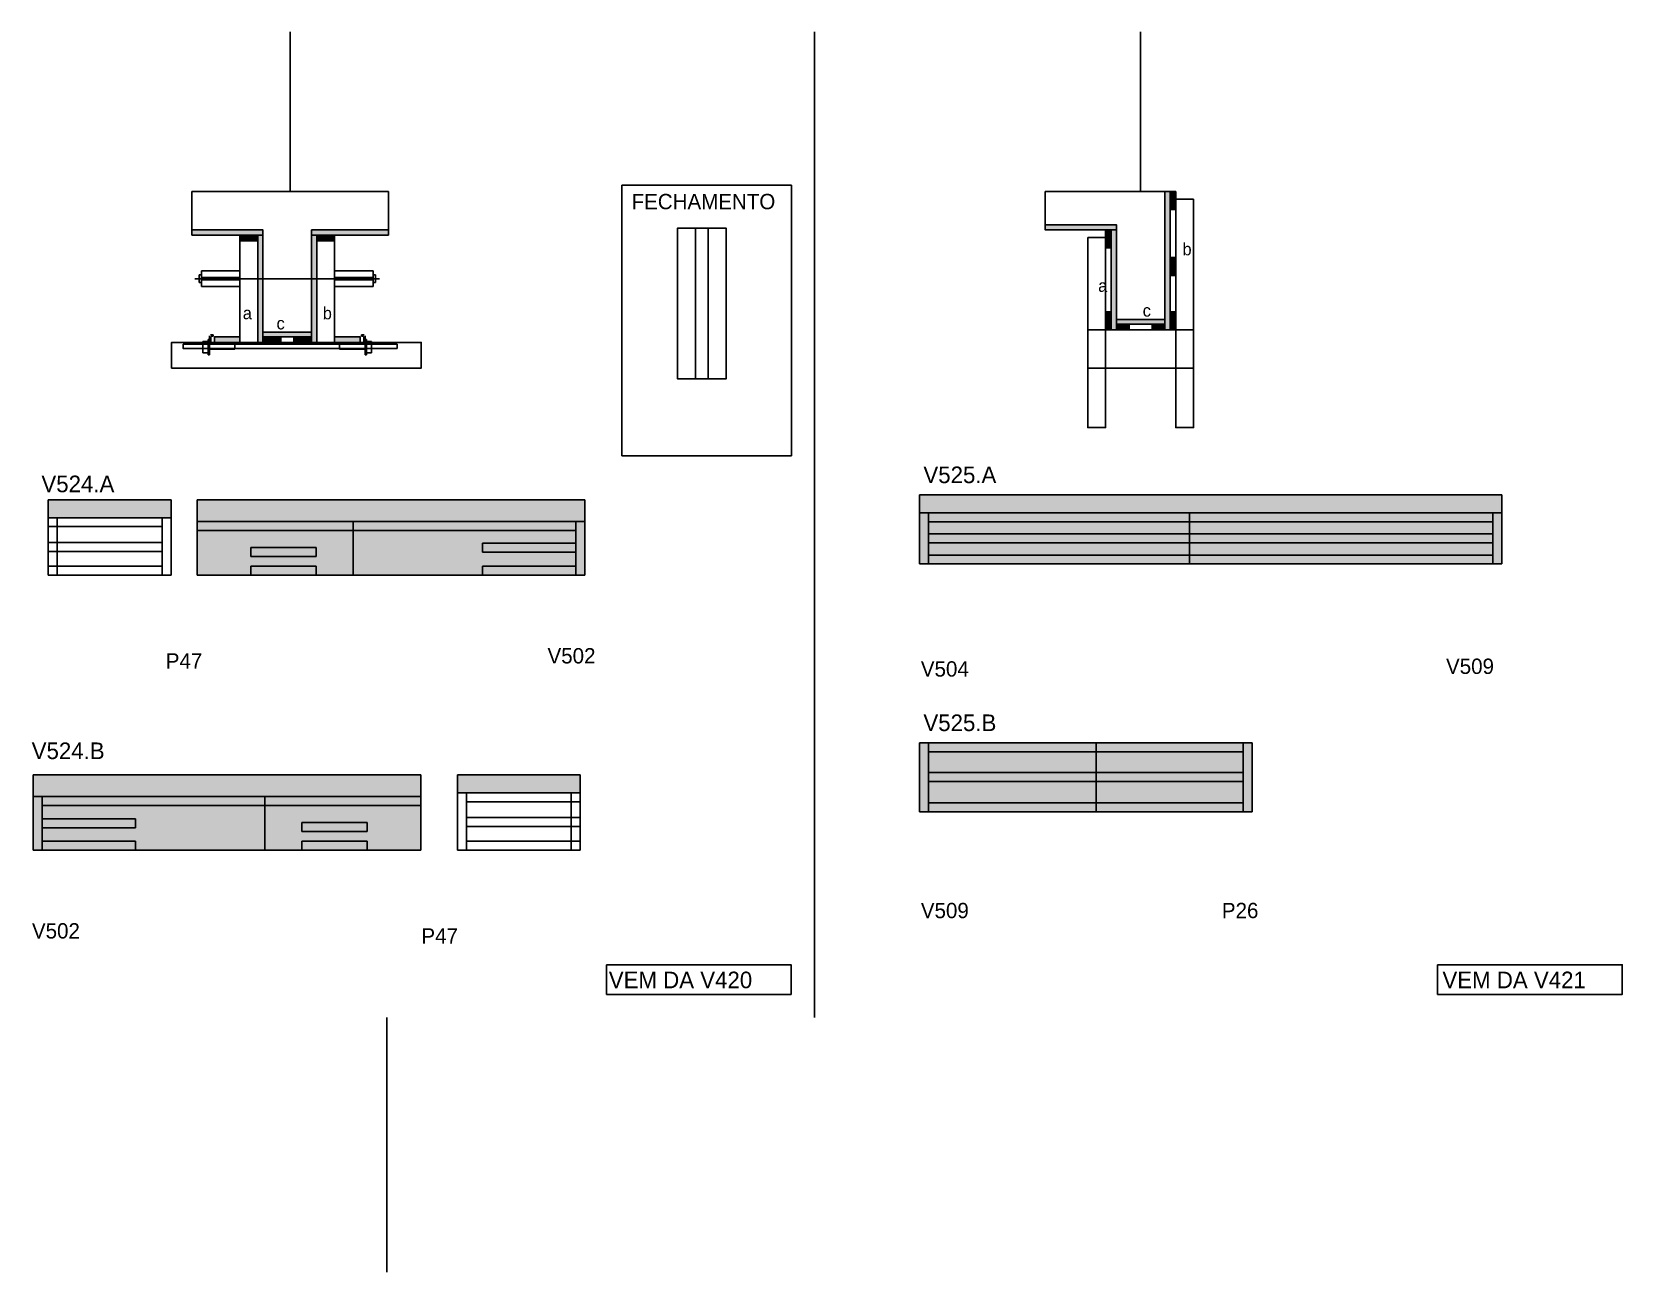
# Model space of a CAD drawing. Header units: metres. Extents: x 3466 to 4709, y 3805 to 4775.
import ezdxf

# ---------------------------------------------------------------- set-up
doc = ezdxf.new("R2010")
doc.units = ezdxf.units.M
for name, color, linetype in [('5', 7, 'Continuous'), ('barrote', 7, 'Continuous'), ('CONCRETO', 7, 'Continuous'), ('COTA', 7, 'Continuous'), ('Cotas', 7, 'Continuous'), ('detalhes', 7, 'Continuous'), ('Hachura', 7, 'Continuous'), ('Madeira', 7, 'Continuous'), ('Painéis', 7, 'Continuous'), ('presilha', 7, 'Continuous'), ('REAPROVEITAMENTO', 7, 'Continuous'), ('SARR_2.2x7', 7, 'Continuous'), ('SARR_3.5x7', 7, 'Continuous'), ('SCO-___-LAJ', 7, 'Continuous'), ('TENSOR', 7, 'Continuous'), ('TEXTO PILAR', 7, 'Continuous'), ('Texto Seção', 7, 'Continuous')]:
    doc.layers.add(name, color=color, linetype=linetype)

msp = doc.modelspace()

# ---------------------------------------------------------------- hatches: boundary and pattern name
at = {"layer": 'COTA'}
h = msp.add_hatch(color=7, dxfattribs=at)
h.dxf.hatch_style = 1
h.paths.add_polyline_path([(3478.7, 4394.9), (3574.7, 4394.9), (3574.7, 4394.9), (3574.7, 4408.9), (3574.7, 4408.9), (3478.7, 4408.9), (3478.7, 4408.9), (3478.7, 4394.9)])
h = msp.add_hatch(color=7, dxfattribs=at)
h.dxf.hatch_style = 1
h.paths.add_polyline_path([(3898.2, 4391.9), (3898.2, 4408.9), (3898.2, 4408.9), (3595.2, 4408.9), (3595.2, 4408.9), (3595.2, 4391.9), (3595.2, 4391.9), (3898.2, 4391.9)])
h = msp.add_hatch(color=7, dxfattribs=at)
h.dxf.hatch_style = 1
h.paths.add_polyline_path([(4614.8, 4398.7), (4614.8, 4412.7), (4614.8, 4412.7), (4159.8, 4412.7), (4159.8, 4412.7), (4159.8, 4398.7), (4159.8, 4398.7), (4614.8, 4398.7), (4614.8, 4398.7)])
h = msp.add_hatch(color=7, dxfattribs=at)
h.dxf.hatch_style = 1
h.paths.add_polyline_path([(3467, 4176.8), (3467, 4193.8), (3467, 4193.8), (3770, 4193.8), (3770, 4193.8), (3770, 4176.8), (3770, 4176.8), (3467, 4176.8)])
h = msp.add_hatch(color=7, dxfattribs=at)
h.dxf.hatch_style = 1
h.paths.add_polyline_path([(3894.6, 4179.8), (3798.6, 4179.8), (3798.6, 4179.8), (3798.6, 4193.8), (3798.6, 4193.8), (3894.6, 4193.8), (3894.6, 4193.8), (3894.6, 4179.8), (3894.6, 4179.8)])
at = {"layer": 'Hachura'}
h = msp.add_hatch(color=7, dxfattribs=at)
h.dxf.hatch_style = 1
h.paths.add_polyline_path([(4355.6, 4649.9), (4351.6, 4649.9), (4351.6, 4649.9), (4351.6, 4541.9), (4351.6, 4541.9), (4355.6, 4541.9), (4355.6, 4541.9), (4355.6, 4649.9)])
h = msp.add_hatch(color=7, dxfattribs=at)
h.dxf.hatch_style = 1
h.paths.add_polyline_path([(4355.6, 4635.9), (4360, 4635.9), (4360, 4635.9), (4360, 4649.9), (4360, 4649.9), (4355.6, 4649.9), (4355.6, 4649.9), (4355.6, 4635.9)])
h = msp.add_hatch(color=7, dxfattribs=at)
h.dxf.hatch_style = 1
h.paths.add_polyline_path([(3646.6, 4615.9), (3646.6, 4619.9), (3646.6, 4619.9), (3591, 4619.9), (3591, 4619.9), (3591, 4615.9), (3591, 4615.9), (3646.6, 4615.9)])
h = msp.add_hatch(color=7, dxfattribs=at)
h.dxf.hatch_style = 1
h.paths.add_polyline_path([(3642.6, 4611.5), (3642.6, 4615.9), (3642.6, 4615.9), (3628.6, 4615.9), (3628.6, 4615.9), (3628.6, 4611.5), (3628.6, 4611.5), (3642.6, 4611.5)])
h = msp.add_hatch(color=7, dxfattribs=at)
h.dxf.hatch_style = 1
h.paths.add_polyline_path([(3642.6, 4615.9), (3646.6, 4615.9), (3646.6, 4615.9), (3646.6, 4531.9), (3646.6, 4531.9), (3642.6, 4531.9), (3642.6, 4531.9), (3642.6, 4615.9)])
h = msp.add_hatch(color=7, dxfattribs=at)
h.dxf.hatch_style = 1
h.paths.add_polyline_path([(3744.6, 4615.9), (3744.6, 4619.9), (3744.6, 4619.9), (3684.6, 4619.9), (3684.6, 4619.9), (3684.6, 4615.9), (3684.6, 4615.9), (3744.6, 4615.9)])
h = msp.add_hatch(color=7, dxfattribs=at)
h.dxf.hatch_style = 1
h.paths.add_polyline_path([(3688.6, 4615.9), (3684.6, 4615.9), (3684.6, 4615.9), (3684.6, 4531.9), (3684.6, 4531.9), (3688.6, 4531.9), (3688.6, 4531.9), (3688.6, 4615.9)])
h = msp.add_hatch(color=7, dxfattribs=at)
h.dxf.hatch_style = 1
h.paths.add_polyline_path([(3688.6, 4611.5), (3688.6, 4615.9), (3688.6, 4615.9), (3702.6, 4615.9), (3702.6, 4615.9), (3702.6, 4611.5), (3702.6, 4611.5), (3688.6, 4611.5)])
h = msp.add_hatch(color=7, dxfattribs=at)
h.dxf.hatch_style = 1
h.paths.add_polyline_path([(4313.6, 4619.9), (4313.6, 4623.9), (4313.6, 4623.9), (4258, 4623.9), (4258, 4623.9), (4258, 4619.9), (4258, 4619.9), (4313.6, 4619.9)])
h = msp.add_hatch(color=7, dxfattribs=at)
h.dxf.hatch_style = 1
h.paths.add_polyline_path([(4305.2, 4605.9), (4309.6, 4605.9), (4309.6, 4605.9), (4309.6, 4619.9), (4309.6, 4619.9), (4305.2, 4619.9), (4305.2, 4619.9), (4305.2, 4605.9)])
h = msp.add_hatch(color=7, dxfattribs=at)
h.dxf.hatch_style = 1
h.paths.add_polyline_path([(4313.6, 4619.9), (4309.6, 4619.9), (4309.6, 4619.9), (4309.6, 4541.9), (4309.6, 4541.9), (4313.6, 4541.9), (4313.6, 4541.9), (4313.6, 4619.9), (4313.6, 4619.9)])
h = msp.add_hatch(color=7, dxfattribs=at)
h.dxf.hatch_style = 1
h.paths.add_polyline_path([(4355.6, 4584.3), (4360, 4584.3), (4360, 4584.3), (4360, 4598.3), (4360, 4598.3), (4355.6, 4598.3), (4355.6, 4598.3), (4355.6, 4584.3)])
h = msp.add_hatch(color=7, dxfattribs=at)
h.dxf.hatch_style = 1
h.paths.add_polyline_path([(4305.2, 4541.9), (4309.6, 4541.9), (4309.6, 4541.9), (4309.6, 4555.9), (4309.6, 4555.9), (4305.2, 4555.9), (4305.2, 4555.9), (4305.2, 4541.9)])
h = msp.add_hatch(color=7, dxfattribs=at)
h.dxf.hatch_style = 1
h.paths.add_polyline_path([(4351.6, 4546.3), (4351.6, 4549.9), (4351.6, 4549.9), (4313.6, 4549.9), (4313.6, 4549.9), (4313.6, 4546.3), (4313.6, 4546.3), (4351.6, 4546.3)])
h = msp.add_hatch(color=7, dxfattribs=at)
h.dxf.hatch_style = 1
h.paths.add_polyline_path([(4355.6, 4541.9), (4360, 4541.9), (4360, 4541.9), (4360, 4555.9), (4360, 4555.9), (4355.6, 4555.9), (4355.6, 4555.9), (4355.6, 4541.9)])
h = msp.add_hatch(color=7, dxfattribs=at)
h.dxf.hatch_style = 1
h.paths.add_polyline_path([(3684.6, 4536.3), (3684.6, 4539.9), (3684.6, 4539.9), (3646.6, 4539.9), (3646.6, 4539.9), (3646.6, 4536.3), (3646.6, 4536.3), (3684.6, 4536.3)])
h = msp.add_hatch(color=7, dxfattribs=at)
h.dxf.hatch_style = 1
h.paths.add_polyline_path([(4313.6, 4541.9), (4313.6, 4546.3), (4313.6, 4546.3), (4323.6, 4546.3), (4323.6, 4546.3), (4323.6, 4541.9), (4323.6, 4541.9), (4313.6, 4541.9)])
h = msp.add_hatch(color=7, dxfattribs=at)
h.dxf.hatch_style = 1
h.paths.add_polyline_path([(4351.6, 4541.9), (4351.6, 4546.3), (4351.6, 4546.3), (4341.6, 4546.3), (4341.6, 4546.3), (4341.6, 4541.9), (4341.6, 4541.9), (4351.6, 4541.9)])
h = msp.add_hatch(color=7, dxfattribs=at)
h.dxf.hatch_style = 1
h.paths.add_polyline_path([(3608.6, 4531.9), (3608.6, 4536.3), (3608.6, 4536.3), (3628.6, 4536.3), (3628.6, 4536.3), (3628.6, 4531.9), (3628.6, 4531.9), (3608.6, 4531.9)])
h = msp.add_hatch(color=7, dxfattribs=at)
h.dxf.hatch_style = 1
h.paths.add_polyline_path([(3646.6, 4531.9), (3646.6, 4536.3), (3646.6, 4536.3), (3660.6, 4536.3), (3660.6, 4536.3), (3660.6, 4531.9), (3660.6, 4531.9), (3646.6, 4531.9)])
h = msp.add_hatch(color=7, dxfattribs=at)
h.dxf.hatch_style = 1
h.paths.add_polyline_path([(3684.6, 4531.9), (3684.6, 4536.3), (3684.6, 4536.3), (3670.6, 4536.3), (3670.6, 4536.3), (3670.6, 4531.9), (3670.6, 4531.9), (3684.6, 4531.9)])
h = msp.add_hatch(color=7, dxfattribs=at)
h.dxf.hatch_style = 1
h.paths.add_polyline_path([(3722.6, 4531.9), (3722.6, 4536.3), (3722.6, 4536.3), (3702.6, 4536.3), (3702.6, 4536.3), (3702.6, 4531.9), (3702.6, 4531.9), (3722.6, 4531.9)])
at = {"layer": 'REAPROVEITAMENTO'}
h = msp.add_hatch(color=7, dxfattribs=at)
h.dxf.hatch_style = 1
h.paths.add_polyline_path([(3898.2, 4349.8), (3898.2, 4391.9), (3898.2, 4391.9), (3595.2, 4392.1), (3595.2, 4392.1), (3595.2, 4349.9), (3595.2, 4349.9), (3898.2, 4349.8)])
h = msp.add_hatch(color=7, dxfattribs=at)
h.dxf.hatch_style = 1
h.paths.add_polyline_path([(4159.8, 4358.8), (4159.8, 4399), (4159.8, 4399), (4614.8, 4398.8), (4614.8, 4398.8), (4614.8, 4358.7), (4614.8, 4358.7), (4159.8, 4358.8), (4159.8, 4358.8)])
h = msp.add_hatch(color=7, dxfattribs=at)
h.dxf.hatch_style = 1
h.paths.add_polyline_path([(4159.8, 4164.9), (4159.8, 4219.1), (4159.8, 4219.1), (4419.8, 4218.8), (4419.8, 4218.8), (4419.8, 4164.7), (4419.8, 4164.7), (4159.8, 4164.9), (4159.8, 4164.9)])
h = msp.add_hatch(color=7, dxfattribs=at)
h.dxf.hatch_style = 1
h.paths.add_polyline_path([(3770, 4134.7), (3770, 4176.9), (3770, 4176.9), (3467, 4177.1), (3467, 4177.1), (3467, 4134.9), (3467, 4134.9), (3770, 4134.7)])

# ---------------------------------------------------------------- linework, layer by layer
at = {"color": 7, "lineweight": 25}
for p, q in [((3598.6, 4587.8), (3598.6, 4575.8)), ((3598.6, 4587.8), (3628.6, 4587.8)), ((3732.6, 4587.8), (3702.6, 4587.8)), ((3732.6, 4587.8), (3732.6, 4575.8)), ((3596.6, 4584.8), (3596.6, 4578.8)), ((3596.6, 4584.8), (3598.6, 4584.8)), ((3598.6, 4578.8), (3596.6, 4578.8)), ((3628.6, 4582.8), (3598.6, 4582.8)), ((3628.6, 4580.8), (3598.6, 4580.8)), ((3598.6, 4575.8), (3628.6, 4575.8)), ((3702.6, 4582.8), (3732.6, 4582.8)), ((3702.6, 4580.8), (3732.6, 4580.8)), ((3732.6, 4575.8), (3702.6, 4575.8)), ((3732.6, 4584.8), (3734.6, 4584.8)), ((3732.6, 4578.8), (3734.6, 4578.8)), ((3734.6, 4584.8), (3734.6, 4578.8)), ((3743.3, 3804.9), (3743.3, 4004.1))]:
    msp.add_line(p, q, dxfattribs=at)
at = {"layer": 'barrote', "color": 7, "lineweight": 25}
msp.add_lwpolyline([(3575.1, 4511.9), (3770.3, 4511.9), (3770.3, 4531.9), (3575.1, 4531.9)], close=True, dxfattribs=at)
at = {"layer": 'CONCRETO', "color": 7, "lineweight": 25}
for points in [[(3591, 4619.9), (3591, 4649.9), (3744.6, 4649.9), (3744.6, 4619.9), (3684.6, 4619.9), (3684.6, 4539.9), (3646.6, 4539.9), (3646.6, 4619.9)], [(4258, 4623.9), (4258, 4649.9), (4313.6, 4649.9), (4313.6, 4649.9), (4351.6, 4649.9), (4351.6, 4549.9), (4313.6, 4549.9), (4313.6, 4623.9)]]:
    msp.add_lwpolyline(points, close=True, dxfattribs=at)
at = {"layer": 'COTA', "color": 7, "lineweight": 25}
for p, q in [((4077.7, 4774.9), (4077.7, 4004.1)), ((3478.7, 4408.9), (3478.7, 4394.9)), ((3574.7, 4408.9), (3478.7, 4408.9)), ((3574.7, 4394.9), (3574.7, 4408.9)), ((3898.2, 4408.9), (3595.2, 4408.9)), ((3595.2, 4391.9), (3595.2, 4408.9)), ((3898.2, 4391.9), (3898.2, 4408.9)), ((4159.8, 4398.7), (4159.8, 4412.7)), ((4159.8, 4412.7), (4614.8, 4412.7)), ((4614.8, 4398.7), (4614.8, 4412.7)), ((3467, 4193.8), (3770, 4193.8)), ((3467, 4176.8), (3467, 4193.8)), ((3770, 4176.8), (3770, 4193.8)), ((3798.6, 4179.8), (3798.6, 4193.8)), ((3798.6, 4193.8), (3894.6, 4193.8)), ((3894.6, 4193.8), (3894.6, 4179.8))]:
    msp.add_line(p, q, dxfattribs=at)
at = {"layer": 'Cotas', "color": 7, "lineweight": 25}
msp.add_lwpolyline([(3927.2, 4654.8), (4059.6, 4654.8), (4059.6, 4443.3), (3927.2, 4443.3)], close=True, dxfattribs=at)
at = {"layer": 'Defpoints', "color": 7, "lineweight": 25}
for p, q in [((3667.8, 4649.9), (3667.8, 4774.9)), ((4332.6, 4649.9), (4332.6, 4774.9))]:
    msp.add_line(p, q, dxfattribs=at)
at = {"layer": 'Madeira', "color": 7, "lineweight": 25}
for points in [[(4355.6, 4635.9), (4360, 4635.9), (4360, 4649.9), (4355.6, 4649.9)], [(3642.6, 4611.5), (3642.6, 4615.9), (3628.6, 4615.9), (3628.6, 4611.5)], [(3642.6, 4615.9), (3628.6, 4615.9), (3628.6, 4531.9), (3642.6, 4531.9)], [(3688.6, 4611.5), (3688.6, 4615.9), (3702.6, 4615.9), (3702.6, 4611.5)], [(3688.6, 4615.9), (3702.6, 4615.9), (3702.6, 4531.9), (3688.6, 4531.9)], [(4305.2, 4605.9), (4309.6, 4605.9), (4309.6, 4619.9), (4305.2, 4619.9)], [(4355.6, 4584.3), (4360, 4584.3), (4360, 4598.3), (4355.6, 4598.3)], [(4305.2, 4541.9), (4309.6, 4541.9), (4309.6, 4555.9), (4305.2, 4555.9)], [(4355.6, 4541.9), (4360, 4541.9), (4360, 4555.9), (4355.6, 4555.9)], [(4313.6, 4541.9), (4313.6, 4546.3), (4323.6, 4546.3), (4323.6, 4541.9)], [(4351.6, 4541.9), (4351.6, 4546.3), (4341.6, 4546.3), (4341.6, 4541.9)], [(3608.6, 4531.9), (3608.6, 4536.3), (3628.6, 4536.3), (3628.6, 4531.9)], [(3646.6, 4531.9), (3646.6, 4536.3), (3660.6, 4536.3), (3660.6, 4531.9)], [(3684.6, 4531.9), (3684.6, 4536.3), (3670.6, 4536.3), (3670.6, 4531.9)], [(3722.6, 4531.9), (3722.6, 4536.3), (3702.6, 4536.3), (3702.6, 4531.9)]]:
    msp.add_lwpolyline(points, close=True, dxfattribs=at)
at = {"layer": 'Painéis', "color": 7, "lineweight": 25}
for p, q in [((4008.6, 4621.4), (3970.6, 4621.4)), ((3970.6, 4503.4), (3970.6, 4621.4)), ((4008.6, 4621.4), (4008.6, 4503.4)), ((4008.6, 4503.4), (3970.6, 4503.4)), ((3574.7, 4394.9), (3478.7, 4394.9)), ((3478.7, 4349.9), (3478.7, 4394.9)), ((3574.7, 4349.9), (3574.7, 4394.9)), ((3898.2, 4391.9), (3595.2, 4391.9)), ((3595.2, 4349.9), (3595.2, 4391.9)), ((3717.2, 4349.9), (3717.2, 4391.9)), ((3898.2, 4349.9), (3898.2, 4391.9)), ((4159.8, 4398.7), (4614.8, 4398.7)), ((4159.8, 4358.7), (4159.8, 4398.7)), ((4370.8, 4358.7), (4370.8, 4398.7)), ((4614.8, 4358.7), (4614.8, 4398.7)), ((4159.8, 4358.7), (4614.8, 4358.7)), ((3574.7, 4349.9), (3478.7, 4349.9)), ((3898.2, 4349.9), (3595.2, 4349.9)), ((4159.8, 4218.8), (4419.8, 4218.8)), ((4159.8, 4164.8), (4159.8, 4218.8)), ((4297.8, 4164.8), (4297.8, 4218.8)), ((4419.8, 4164.8), (4419.8, 4218.8)), ((3467, 4176.8), (3770, 4176.8)), ((3467, 4134.8), (3467, 4176.8)), ((3648, 4134.8), (3648, 4176.8)), ((3770, 4134.8), (3770, 4176.8)), ((3798.6, 4179.8), (3894.6, 4179.8)), ((3798.6, 4134.8), (3798.6, 4179.8)), ((3894.6, 4134.8), (3894.6, 4179.8)), ((4159.8, 4164.8), (4419.8, 4164.8)), ((3467, 4134.8), (3770, 4134.8)), ((3798.6, 4134.8), (3894.6, 4134.8))]:
    msp.add_line(p, q, dxfattribs=at)
for points in [[(4355.6, 4649.9), (4351.6, 4649.9), (4351.6, 4541.9), (4355.6, 4541.9)], [(3646.6, 4615.9), (3646.6, 4619.9), (3591, 4619.9), (3591, 4615.9)], [(3642.6, 4615.9), (3646.6, 4615.9), (3646.6, 4531.9), (3642.6, 4531.9)], [(3744.6, 4615.9), (3744.6, 4619.9), (3684.6, 4619.9), (3684.6, 4615.9)], [(3688.6, 4615.9), (3684.6, 4615.9), (3684.6, 4531.9), (3688.6, 4531.9)], [(4313.6, 4619.9), (4313.6, 4623.9), (4258, 4623.9), (4258, 4619.9)], [(4309.6, 4619.9), (4313.6, 4619.9), (4313.6, 4541.9), (4309.6, 4541.9)], [(4351.6, 4546.3), (4351.6, 4549.9), (4313.6, 4549.9), (4313.6, 4546.3)], [(3684.6, 4536.3), (3684.6, 4539.9), (3646.6, 4539.9), (3646.6, 4536.3)]]:
    msp.add_lwpolyline(points, close=True, dxfattribs=at)
at = {"layer": 'presilha', "color": 7, "lineweight": 25}
for p, q in [((3607.7, 4537.9), (3605.5, 4537.9)), ((3607.7, 4537.9), (3607.7, 4536.9)), ((3723.5, 4537.9), (3723.5, 4536.9)), ((3723.5, 4537.9), (3725.7, 4537.9)), ((3599.7, 4532.6), (3603.7, 4532.6)), ((3599.7, 4532.6), (3599.7, 4523.9)), ((3603.7, 4534.2), (3604.7, 4534.2)), ((3603.7, 4522.2), (3603.7, 4534.2)), ((3603.7, 4532.6), (3603.7, 4523.9)), ((3604.7, 4531), (3604.7, 4537.1)), ((3604.7, 4534.2), (3604.7, 4522.2)), ((3624.7, 4526.6), (3604.7, 4526.6)), ((3605.7, 4531.6), (3605.7, 4536.5)), ((3607.7, 4536.9), (3606.1, 4536.9)), ((3624.7, 4531.2), (3606.1, 4531.2)), ((3624.7, 4531.2), (3624.7, 4526.6)), ((3706.5, 4531.2), (3706.5, 4526.6)), ((3706.5, 4531.2), (3725.1, 4531.2)), ((3706.5, 4526.6), (3726.5, 4526.6)), ((3723.5, 4536.9), (3725.1, 4536.9)), ((3725.5, 4531.6), (3725.5, 4536.5)), ((3726.5, 4531), (3726.5, 4537.1)), ((3727.5, 4534.2), (3726.5, 4534.2)), ((3726.5, 4534.2), (3726.5, 4522.2)), ((3727.5, 4522.2), (3727.5, 4534.2)), ((3731.5, 4532.6), (3727.5, 4532.6)), ((3727.5, 4532.6), (3727.5, 4523.9)), ((3731.5, 4532.6), (3731.5, 4523.9)), ((3603.7, 4523.9), (3599.7, 4523.9)), ((3604.7, 4522.2), (3603.7, 4522.2)), ((3726.5, 4522.2), (3727.5, 4522.2)), ((3727.5, 4523.9), (3731.5, 4523.9))]:
    msp.add_line(p, q, dxfattribs=at)
at = {"layer": 'SARR_2.2x7', "color": 7, "lineweight": 25}
for p, q in [((3485.7, 4349.9), (3485.7, 4394.9)), ((3567.7, 4349.9), (3567.7, 4394.9)), ((3891.2, 4349.9), (3891.2, 4391.9)), ((4166.8, 4358.7), (4166.8, 4398.7)), ((4166.8, 4391.7), (4607.8, 4391.7)), ((4607.8, 4358.7), (4607.8, 4398.7)), ((3478.7, 4387.9), (3567.7, 4387.9)), ((3595.2, 4384.9), (3717.2, 4384.9)), ((3717.2, 4384.9), (3891.2, 4384.9)), ((4166.8, 4382.2), (4370.8, 4382.2)), ((4370.8, 4382.2), (4607.8, 4382.2)), ((3478.7, 4375.5), (3567.7, 4375.5)), ((3478.7, 4368.5), (3567.7, 4368.5)), ((3688.2, 4371.5), (3637.2, 4371.5)), ((3637.2, 4364.5), (3637.2, 4371.5)), ((3688.2, 4364.5), (3637.2, 4364.5)), ((3688.2, 4364.5), (3688.2, 4371.5)), ((3891.2, 4375), (3818.2, 4375)), ((3818.2, 4368), (3818.2, 4375)), ((3891.2, 4368), (3818.2, 4368)), ((4166.8, 4375.2), (4370.8, 4375.2)), ((4166.8, 4365.7), (4607.8, 4365.7)), ((4370.8, 4375.2), (4607.8, 4375.2)), ((3478.7, 4356.9), (3567.7, 4356.9)), ((3688.2, 4356.9), (3637.2, 4356.9)), ((3637.2, 4349.9), (3637.2, 4356.9)), ((3688.2, 4349.9), (3688.2, 4356.9)), ((3891.2, 4356.9), (3818.2, 4356.9)), ((3818.2, 4349.9), (3818.2, 4356.9)), ((4166.8, 4164.8), (4166.8, 4218.8)), ((4412.8, 4164.8), (4412.8, 4218.8)), ((4166.8, 4211.8), (4297.8, 4211.8)), ((4297.8, 4211.8), (4412.8, 4211.8)), ((4166.8, 4195.6), (4297.8, 4195.6)), ((4297.8, 4195.6), (4412.8, 4195.6)), ((3474, 4134.8), (3474, 4176.8)), ((3805.6, 4134.8), (3805.6, 4179.8)), ((3887.6, 4134.8), (3887.6, 4179.8)), ((4166.8, 4188.6), (4297.8, 4188.6)), ((4297.8, 4188.6), (4412.8, 4188.6)), ((3648, 4169.8), (3474, 4169.8)), ((3770, 4169.8), (3648, 4169.8)), ((3894.6, 4172.8), (3805.6, 4172.8)), ((4166.8, 4171.8), (4297.8, 4171.8)), ((4297.8, 4171.8), (4412.8, 4171.8)), ((3474, 4159.3), (3547, 4159.3)), ((3474, 4152.3), (3547, 4152.3)), ((3547, 4152.3), (3547, 4159.3)), ((3728, 4156.4), (3677, 4156.4)), ((3677, 4149.4), (3677, 4156.4)), ((3728, 4149.4), (3728, 4156.4)), ((3894.6, 4160.5), (3805.6, 4160.5)), ((3894.6, 4153.5), (3805.6, 4153.5)), ((3474, 4141.8), (3547, 4141.8)), ((3547, 4134.8), (3547, 4141.8)), ((3728, 4149.4), (3677, 4149.4)), ((3728, 4141.8), (3677, 4141.8)), ((3677, 4134.8), (3677, 4141.8)), ((3728, 4134.8), (3728, 4141.8)), ((3894.6, 4141.8), (3805.6, 4141.8))]:
    msp.add_line(p, q, dxfattribs=at)
for points in [[(3984.6, 4621.4), (3970.6, 4621.4), (3970.6, 4503.4), (3984.6, 4503.4)], [(3994.6, 4621.4), (4008.6, 4621.4), (4008.6, 4503.4), (3994.6, 4503.4)]]:
    msp.add_lwpolyline(points, close=True, dxfattribs=at)
at = {"layer": 'SARR_3.5x7', "color": 7, "lineweight": 25}
for points in [[(4374, 4643.9), (4360, 4643.9), (4360, 4465.4), (4374, 4465.4)], [(4291.2, 4613.9), (4305.2, 4613.9), (4305.2, 4465.4), (4291.2, 4465.4)], [(4291.2, 4541.9), (4374, 4541.9), (4374, 4511.8), (4291.2, 4511.8)]]:
    msp.add_lwpolyline(points, close=True, dxfattribs=at)
at = {"layer": 'SCO-___-LAJ', "color": 7, "lineweight": 25}
msp.add_lwpolyline([(3584.1, 4530.5), (3751.4, 4530.5), (3751.4, 4527.3), (3584.1, 4527.3)], close=True, dxfattribs=at)
at = {"layer": 'TENSOR', "color": 7, "lineweight": 25}
msp.add_line((3737.6, 4581.8), (3593.3, 4581.8), dxfattribs=at)
at = {"layer": 'Texto Seção', "color": 7, "lineweight": 25}
for points in [[(3915.1, 4045.3), (4059.4, 4045.3), (4059.4, 4022.1), (3915.1, 4022.1)], [(4564.7, 4045.3), (4709, 4045.3), (4709, 4022.1), (4564.7, 4022.1)]]:
    msp.add_lwpolyline(points, close=True, dxfattribs=at)

# ---------------------------------------------------------------- texts
at = {"layer": '5', "color": 7, "lineweight": 25}
for s, p in [('P47', (3570.6, 4276.9)), ('V502', (3869, 4280.9)), ('V504', (4160.8, 4270.6)), ('V509', (4571.3, 4272.7)), ('V509', (4160.8, 4081.7)), ('P26', (4396.1, 4081.7)), ('V502', (3466, 4065.8)), ('P47', (3770.4, 4061.8))]:
    msp.add_text(s, height=12, dxfattribs=at).set_placement(p)
at = {"layer": 'detalhes', "color": 7, "lineweight": 25}
for s, p in [('b', (4365.3, 4600.1)), ('a', (4299.4, 4571.5)), ('a', (3630.8, 4550.1)), ('b', (3693.3, 4550)), ('c', (4334.2, 4552.1)), ('c', (3657.2, 4542.1))]:
    msp.add_text(s, height=9.6, dxfattribs=at).set_placement(p)
at = {"layer": 'TEXTO PILAR', "color": 7, "lineweight": 25}
msp.add_text('FECHAMENTO', height=12, dxfattribs=at).set_placement((3934.7, 4636.1))
at = {"layer": 'Texto Seção', "color": 7, "lineweight": 25}
for s, p in [('V524.A', (3473.4, 4414.8)), ('V525.A', (4162.8, 4421.9)), ('V525.B', (4162.8, 4228)), ('V524.B', (3465.8, 4206.1)), ('VEM DA V420', (3916.9, 4026.9)), ('VEM DA V421', (4568.5, 4026.9))]:
    msp.add_text(s, height=13, dxfattribs=at).set_placement(p)

doc.saveas('drawing.dxf')
